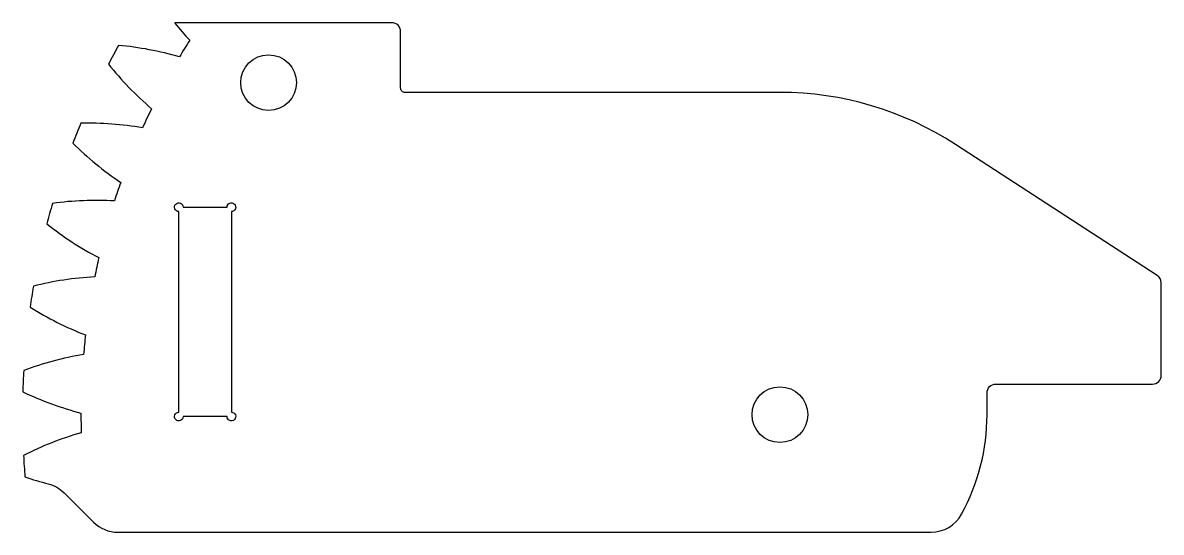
# Model space of a CAD drawing. Header units: millimetres. Extents: x -15.4 to 49.9, y -3.2 to 26.1.
import ezdxf

# ---------------------------------------------------------------- set-up
doc = ezdxf.new("R2010")
doc.units = ezdxf.units.MM

msp = doc.modelspace()

# ---------------------------------------------------------------- linework, layer by layer
for points in [[(36.696, -3.15, 0.274043), (38.45, -2.11, 0.125881), (39.911, 3.6), (39.911, 4.856, -0.414214), (40.411, 5.356), (49.411, 5.356, 0.414214), (49.911, 5.856), (49.911, 11.171, 0.253968), (49.684, 11.59), (38.095, 19.115, 0.144993), (28.02, 22.1), (6.497, 22.1, -0.414214), (6.247, 22.35), (6.247, 25.6, 0.414214), (5.747, 26.1), (-6.714, 26.1, 0.631159), (-6.722, 26.084, 0.017727), (-5.861, 25.096, 0.007013), (-6.451, 24.138, 0.048281), (-9.948, 24.801, 0.007013), (-10.528, 23.728, 0.048281), (-8.055, 21.168, 0.00756), (-8.57, 20.069, 0.048281), (-12.12, 20.329, 0.007013), (-12.573, 19.197, 0.048281), (-9.825, 16.935, 0.007013), (-10.184, 15.869, 0.048281), (-13.74, 15.73, 0.007013), (-14.064, 14.554, 0.048281), (-11.08, 12.614, 0.007013), (-11.317, 11.514, 0.048281), (-14.836, 10.978, 0.007013), (-15.026, 9.773, 0.048281), (-11.843, 8.18, 0.007013), (-11.956, 7.06, 0.048281), (-15.393, 6.133, 0.007013), (-15.447, 4.915, 0.048281), (-12.105, 3.688, 0.007013), (-12.092, 2.562, 0.048281), (-15.403, 1.257, 0.007057), (-15.32, 0.032, 0.018956), (-13.98, -0.374, -0.131865), (-13.079, -0.888), (-11.383, -2.57, 0.197777), (-9.975, -3.15)], [(-6.49, 15.26, -2.414214), (-6.24, 15.51), (-3.72, 15.51, -2.414214), (-3.47, 15.26), (-3.47, 3.74, -2.414214), (-3.72, 3.49), (-6.24, 3.49, -2.414214), (-6.49, 3.74)]]:
    msp.add_lwpolyline(points, format="xyb", close=True)
for centre in [(-1.334, 22.662), (28.02, 3.6)]:
    msp.add_circle(centre, 1.6)

doc.saveas('drawing.dxf')
